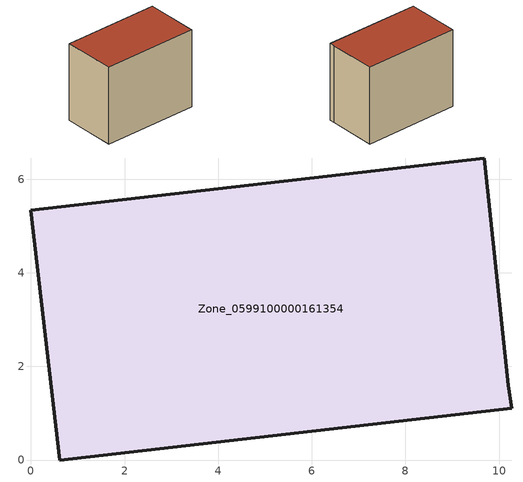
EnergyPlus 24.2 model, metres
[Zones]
Zone_0599100000161354
 floor ground (C_G): 9.68,6.45 10.2,1.59 10.27,1.11 0.61,0 0,5.33 z0
 wall outside (C_F): 10.2,1.59 9.68,6.45 0,5.33 0.61,0 10.27,1.11 10.2,1.59 z0:7.92
 roof outside (C_R): 0,5.33 0.61,0 10.27,1.11 10.2,1.59 9.68,6.45 z7.92
[BUILDING]
Pand.0599100000161354: North Axis=0; Terrain=City; Loads Convergence Tolerance Value=0.04; Temperature Convergence Tolerance Value=0.4; Solar Distribution=FullExterior; Maximum Number of Warmup Days=25; Minimum Number of Warmup Days=1
[Site:Location]
Rotterdam.The.Hague.AP_ZH_NLD Design_Conditions: Latitude=51.96; Longitude=4.45; Time Zone=1; Elevation=-4.5
[SITE:GROUNDTEMPERATURE:BUILDINGSURFACE]
18, 18, 18, 18, 18, 18, 18, 18, 18, 18, 18, 18
[MATERIAL] Thermal Absorptance=0.9; Solar Absorptance=0.7; Visible Absorptance=0.7
Name | Roughness | Thickness | Conductivity | Density | Specific Heat
G.TI.1946-1964 | MediumSmooth | 0.15 | 1 | 540 | 1210
F.TI.1946-1964 | Rough | 0.3 | 0.857143 | 1920 | 840
R.TI.1946-1964 | MediumRough | 0.2 | 0.277778 | 1500 | 1000
[CONSTRUCTION]
C_G: G.TI.1946-1964
C_F: F.TI.1946-1964
C_R: R.TI.1946-1964
[ZONE]
Zone_0599100000161354: Type=1; Multiplier=1; Ceiling Height=Autocalculate; Volume=Autocalculate; Floor Area=autocalculate; Part of Total Floor Area=Yes
[ZONEINFILTRATION:DESIGNFLOWRATE]
Infil_Zone_0599100000161354: Zone or ZoneList or Space or SpaceList=Zone_0599100000161354; Schedule=AlwaysOn; Design Flow Rate Calculation Method=Flow/Area; Flow Rate per Floor Area=0.003; Constant Term Coefficient=1; Temperature Term Coefficient=0; Velocity Term Coefficient=0; Velocity Squared Term Coefficient=0
[HVACTEMPLATE:ZONE:IDEALLOADSAIRSYSTEM]
Zone_0599100000161354: Maximum Heating Supply Air Temperature=50; Minimum Cooling Supply Air Temperature=13; Maximum Heating Supply Air Humidity Ratio=0.0156; Minimum Cooling Supply Air Humidity Ratio=0.0077; Heating Limit=NoLimit; Cooling Limit=NoLimit; Dehumidification Control Type=ConstantSensibleHeatRatio; Cooling Sensible Heat Ratio=0.7; Dehumidification Setpoint=60; Humidification Control Type=None; Humidification Setpoint=30; Outdoor Air Method=None; Outdoor Air Flow Rate per Person=0.00944; Outdoor Air Flow Rate per Zone Floor Area=0; Outdoor Air Flow Rate per Zone=0; Demand Controlled Ventilation Type=None; Outdoor Air Economizer Type=NoEconomizer; Heat Recovery Type=None; Sensible Heat Recovery Effectiveness=0.7; Latent Heat Recovery Effectiveness=0.65
[ZONECONTROL:THERMOSTAT]
ThermostatControl_Zone_0599100000161354: Zone or ZoneList=Zone_0599100000161354; Control Type Schedule=DualSetpointControlType; Control 1=Thermostat_Zone_0599100000161354; Temperature Difference Between Cutout And Setpoint=0
[THERMOSTATSETPOINT:DUALSETPOINT]
Thermostat_Zone_0599100000161354: Heating Setpoint Temperature Schedule=HeatingSetpoint_Zone_0599100000161354; Cooling Setpoint Temperature Schedule=CoolingSetpoint_Zone_0599100000161354
[SCHEDULE:COMPACT]
HeatingSetpoint_Zone_0599100000161354: Through: 12/31, For: AllDays, Until: 24:00, 21
CoolingSetpoint_Zone_0599100000161354: Through: 12/31, For: AllDays, Until: 24:00, 24
DualSetpointControlType: Through: 12/31, For: AllDays, Until: 24:00, 4
AlwaysOn: Through: 12/31, For: AllDays, Until: 24:00, 1
